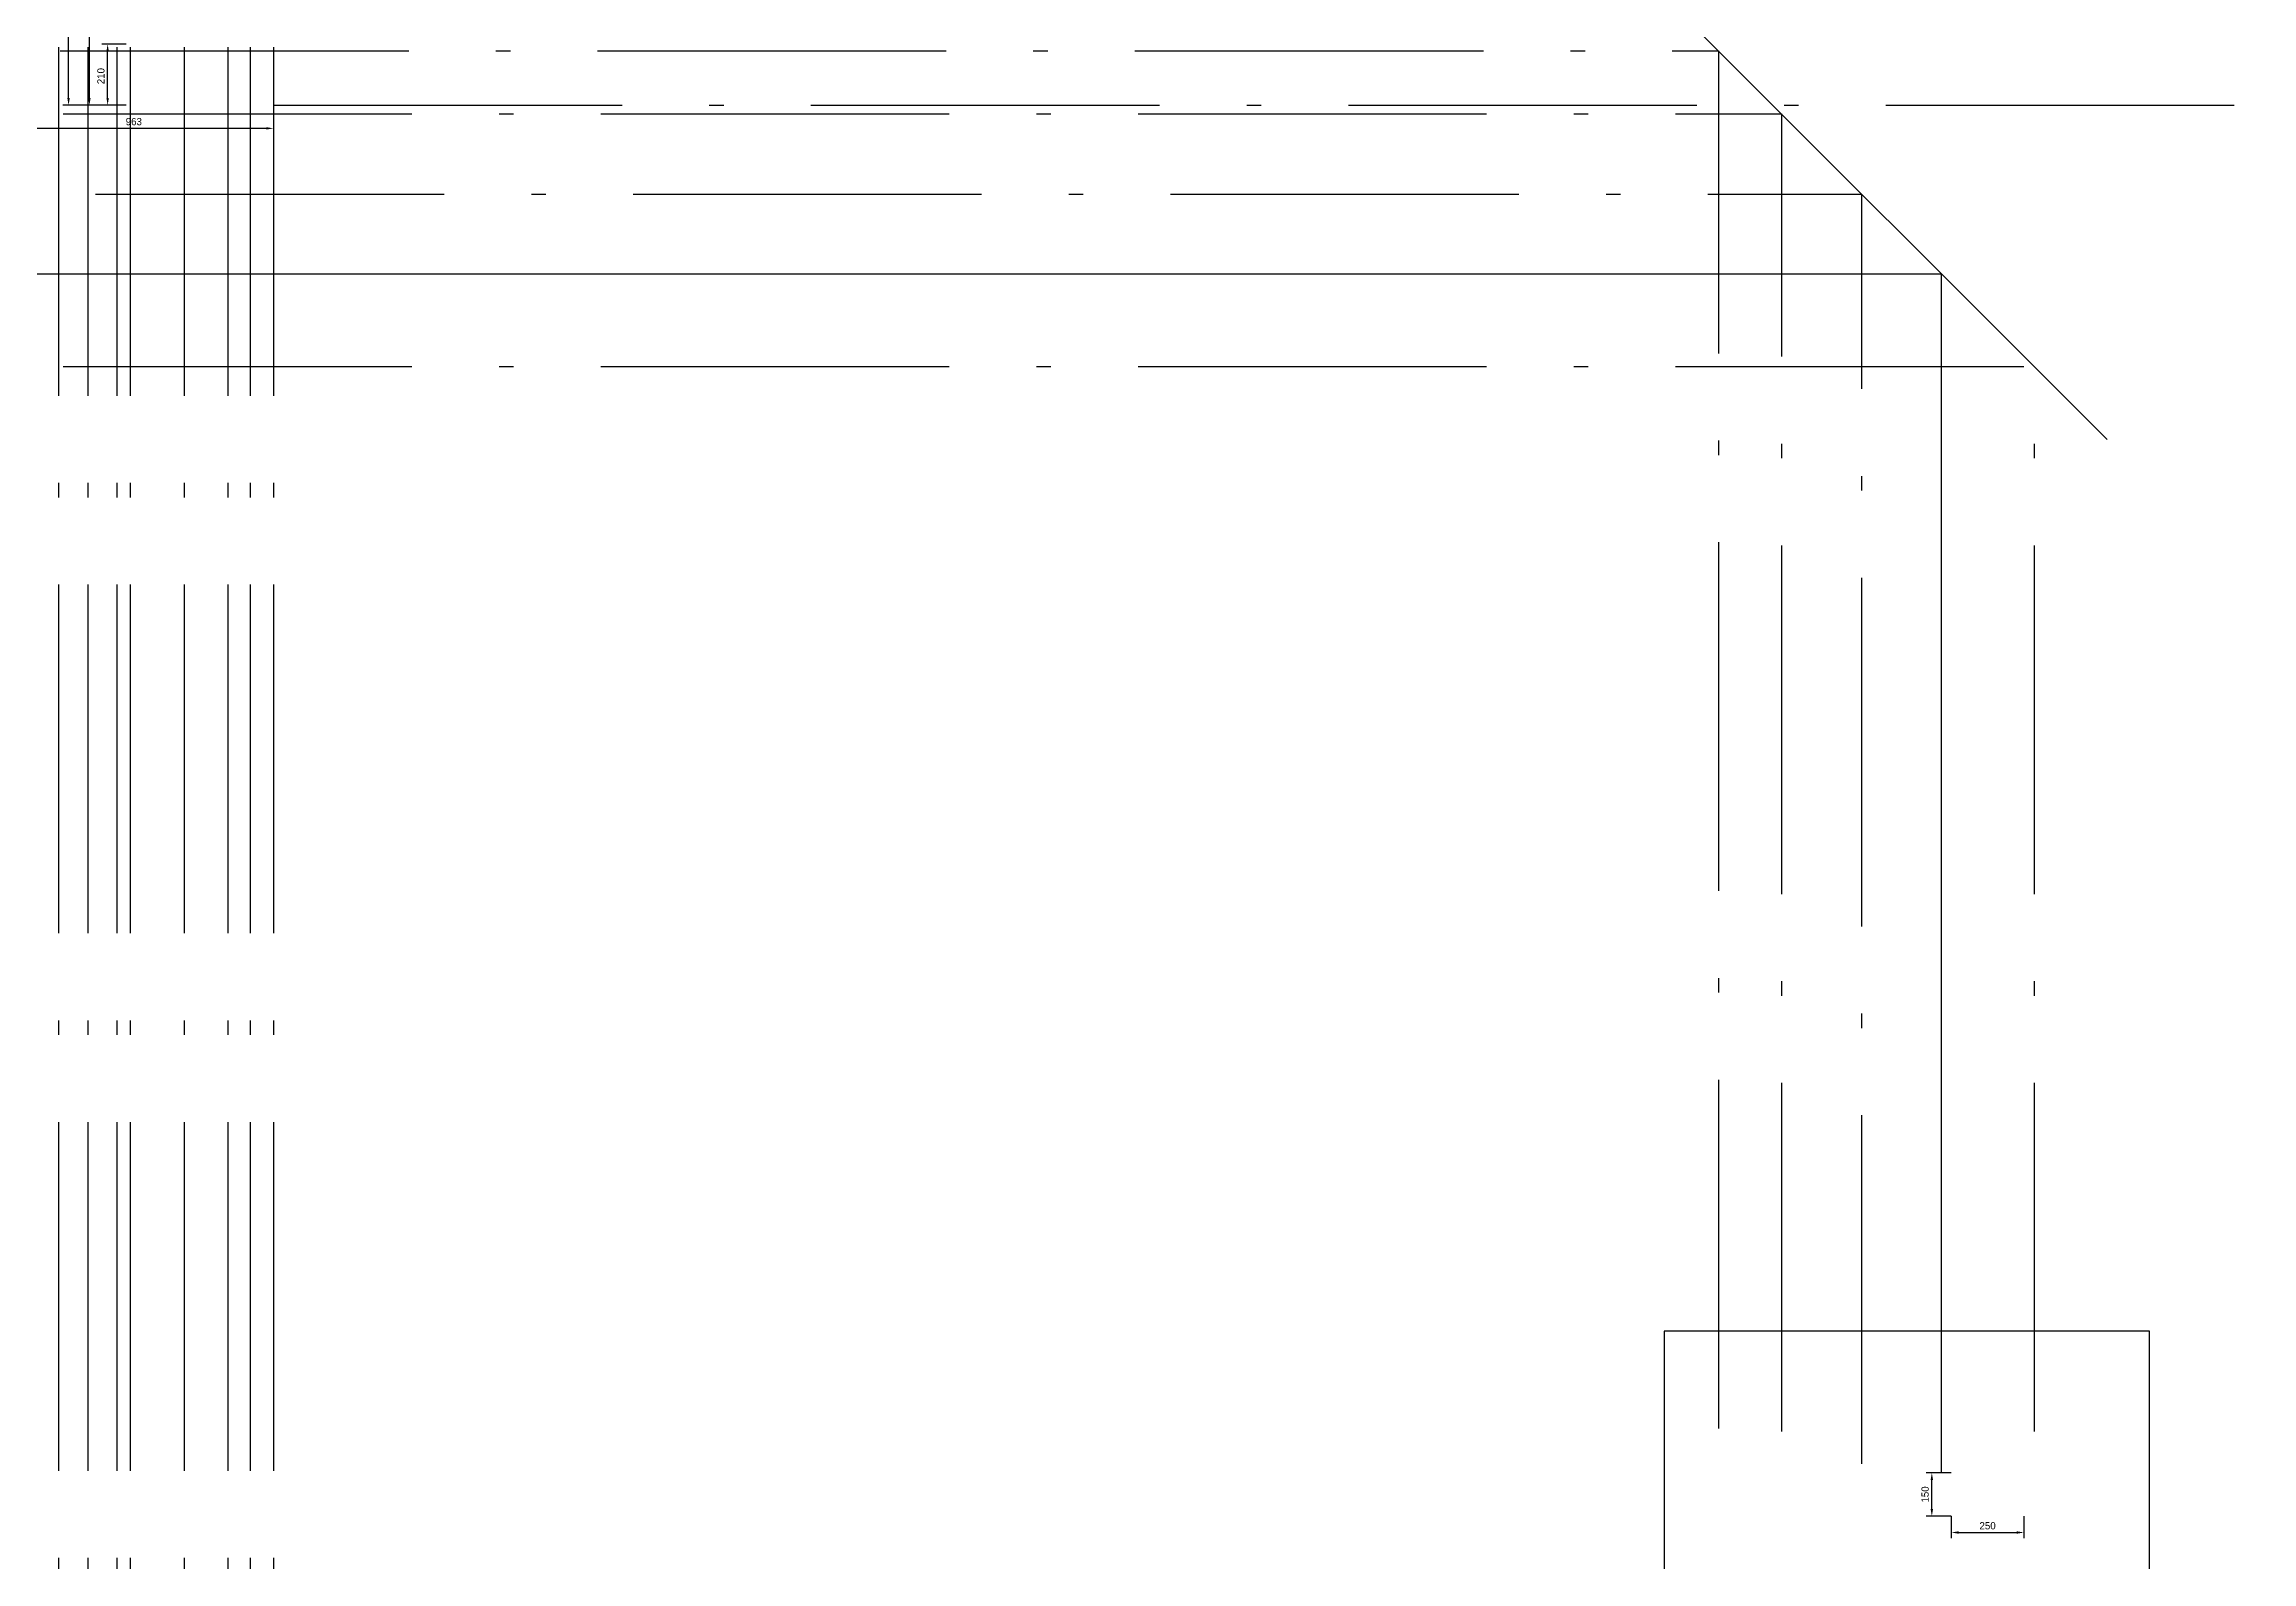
# Model space of a CAD drawing. Header units: millimetres. Extents: x -461 to 69976, y -11990 to 13601.
# Drawn here: x 13211 to 20812, y 3506 to 8730 of the extents above; entities that cross this region are included whole.
import ezdxf

# ---------------------------------------------------------------- set-up
doc = ezdxf.new("R2010")
doc.units = ezdxf.units.MM
doc.header["$PDMODE"] = 34
doc.header["$PDSIZE"] = 25
doc.linetypes.add('ACAD_ISO10W100', pattern=[18.5, 12, -3, 0.5, -3])
doc.layers.add('08 Размеры', color=7, linetype='Continuous')
doc.layers.add('100 noprint', color=1, linetype='Continuous', plot=False)
doc.styles.get("Standard").update_dxf_attribs({"font": 'Ubuntu-R.ttf'})
doc.dimstyles.new('ISO-25', dxfattribs={"dimtxt": 2.5, "dimasz": 2.5, "dimexe": 1.25, "dimexo": 0.625, "dimtad": 1, "dimtxsty": 'Standard', "dimcen": 2.5, "dimadec": 0, "dimazin": 0, "dimtfac": 1, "dimtmove": 0, "dimatfit": 3, "dimfxl": 1, "dimarcsym": 0})

# ---------------------------------------------------------------- blocks, each defined once
blk = doc.blocks.new('*D2313')
at = {"layer": '08 Размеры', "color": 0, "lineweight": -2}
for p, q in [((13038.7, 8520.1), (13038.7, 8420.3)), ((14001.2, 8520.1), (14001.2, 8420.3)), ((13976.2, 8440.3), (13063.7, 8440.3))]:
    blk.add_line(p, q, dxfattribs=at)
at = {"layer": '08 Размеры', "color": 0}
for points in [[(13063.7, 8444.5), (13063.7, 8436.2), (13038.7, 8440.3)], [(13976.2, 8436.2), (13976.2, 8444.5), (14001.2, 8440.3)]]:
    blk.add_solid(points, dxfattribs=at)
at = {"layer": 'Defpoints', "color": 0}
for p in [(13038.7, 8520.1), (14001.2, 8520.1), (13038.7, 8440.3)]:
    blk.add_point(p, dxfattribs=at)
at = {"layer": '08 Размеры', "color": 0, "insert": (13520, 8463.4), "char_height": 25, "attachment_point": 5}
blk.add_mtext('963', dxfattribs=at)
blk = doc.blocks.new('*D2325')
at = {"layer": '08 Размеры', "color": 0, "lineweight": -2}
for p, q in [((13493.7, 8730.1), (13409.9, 8730.1)), ((13429.9, 8545.1), (13429.9, 8705.1)), ((13493.7, 8520.1), (13409.9, 8520.1))]:
    blk.add_line(p, q, dxfattribs=at)
at = {"layer": '08 Размеры', "color": 0}
for points in [[(13434.1, 8705.1), (13425.7, 8705.1), (13429.9, 8730.1)], [(13425.7, 8545.1), (13434.1, 8545.1), (13429.9, 8520.1)]]:
    blk.add_solid(points, dxfattribs=at)
at = {"layer": 'Defpoints', "color": 0}
for p in [(13429.9, 8730.1), (13493.7, 8730.1), (13493.7, 8520.1)]:
    blk.add_point(p, dxfattribs=at)
at = {"layer": '08 Размеры', "color": 0, "insert": (13406.8, 8620.1), "char_height": 25, "attachment_point": 5, "rotation": 90}
blk.add_mtext('210', dxfattribs=at)
blk = doc.blocks.new('*D2326')
at = {"layer": '08 Размеры', "color": 0, "lineweight": -2}
for p, q in [((13493.7, 9315.1), (13347.2, 9315.1)), ((13367.2, 8545.1), (13367.2, 9290.1)), ((13493.7, 8520.1), (13347.2, 8520.1))]:
    blk.add_line(p, q, dxfattribs=at)
at = {"layer": '08 Размеры', "color": 0}
for points in [[(13371.3, 9290.1), (13363, 9290.1), (13367.2, 9315.1)], [(13363, 8545.1), (13371.3, 8545.1), (13367.2, 8520.1)]]:
    blk.add_solid(points, dxfattribs=at)
at = {"layer": 'Defpoints', "color": 0}
for p in [(13367.2, 9315.1), (13493.7, 9315.1), (13493.7, 8520.1)]:
    blk.add_point(p, dxfattribs=at)
at = {"layer": '08 Размеры', "color": 0, "insert": (13344.1, 8920.1), "char_height": 25, "attachment_point": 5, "rotation": 90}
blk.add_mtext('795', dxfattribs=at)
blk = doc.blocks.new('*D2327')
at = {"layer": '08 Размеры', "color": 0, "lineweight": -2}
for p, q in [((13493.7, 9885.1), (13275.3, 9885.1)), ((13295.3, 8545.1), (13295.3, 9860.1)), ((13493.7, 8520.1), (13275.3, 8520.1))]:
    blk.add_line(p, q, dxfattribs=at)
at = {"layer": '08 Размеры', "color": 0}
for points in [[(13299.5, 9860.1), (13291.1, 9860.1), (13295.3, 9885.1)], [(13291.1, 8545.1), (13299.5, 8545.1), (13295.3, 8520.1)]]:
    blk.add_solid(points, dxfattribs=at)
at = {"layer": 'Defpoints', "color": 0}
for p in [(13295.3, 9885.1), (13493.7, 9885.1), (13493.7, 8520.1)]:
    blk.add_point(p, dxfattribs=at)
at = {"layer": '08 Размеры', "color": 0, "insert": (13272.2, 9220.1), "char_height": 25, "attachment_point": 5, "rotation": 90}
blk.add_mtext('1365', dxfattribs=at)
blk = doc.blocks.new('*D2453')
at = {"layer": '08 Размеры', "color": 0, "lineweight": -2}
for p, q in [((19776.9, 3663.3), (19776.9, 3587.4)), ((20026.9, 3663.3), (20026.9, 3587.4)), ((19801.9, 3607.4), (20001.9, 3607.4))]:
    blk.add_line(p, q, dxfattribs=at)
at = {"layer": '08 Размеры', "color": 0}
for points in [[(19801.9, 3611.5), (19801.9, 3603.2), (19776.9, 3607.4)], [(20001.9, 3603.2), (20001.9, 3611.5), (20026.9, 3607.4)]]:
    blk.add_solid(points, dxfattribs=at)
at = {"layer": 'Defpoints', "color": 0}
for p in [(19776.9, 3663.3), (20026.9, 3663.3), (20026.9, 3607.4)]:
    blk.add_point(p, dxfattribs=at)
at = {"layer": '08 Размеры', "color": 0, "insert": (19901.9, 3630.4), "char_height": 25, "attachment_point": 5}
blk.add_mtext('250', dxfattribs=at)
blk = doc.blocks.new('*D2454')
at = {"layer": '08 Размеры', "color": 0, "lineweight": -2}
for p, q in [((19776.9, 3813.3), (19689.9, 3813.3)), ((19709.9, 3688.3), (19709.9, 3788.3)), ((19776.9, 3663.3), (19689.9, 3663.3))]:
    blk.add_line(p, q, dxfattribs=at)
at = {"layer": '08 Размеры', "color": 0}
for points in [[(19714.1, 3788.3), (19705.8, 3788.3), (19709.9, 3813.3)], [(19705.8, 3688.3), (19714.1, 3688.3), (19709.9, 3663.3)]]:
    blk.add_solid(points, dxfattribs=at)
at = {"layer": 'Defpoints', "color": 0}
for p in [(19709.9, 3813.3), (19776.9, 3813.3), (19776.9, 3663.3)]:
    blk.add_point(p, dxfattribs=at)
at = {"layer": '08 Размеры', "color": 0, "insert": (19686.9, 3738.3), "char_height": 25, "attachment_point": 5, "rotation": 90}
blk.add_mtext('150', dxfattribs=at)

msp = doc.modelspace()

# ---------------------------------------------------------------- linework, layer by layer
at = {"layer": '100 noprint', "color": 1, "lineweight": -2, "ltscale": 100, "flags": 128}
msp.add_lwpolyline([(18801.1, 8880.9), (20313.1, 7369)], dxfattribs=at)
at = {"layer": '100 noprint', "color": 1, "linetype": 'ACAD_ISO10W100', "lineweight": -2, "ltscale": 100}
for points in [[(14001.2, 8720.1), (14001.2, -4759.4, -1), (-461, -4759.4)], [(13920, 8720.1), (13920, -4759.4, -1), (-379.7, -4759.4)], [(13843.2, 8720.1), (13843.2, -4759.4, -1), (-302.9, -4759.4)], [(13693.2, 8720.1), (13693.2, -4759.4, -1), (-152.9, -4759.4)], [(13507.2, 8720.1), (13507.2, -4759.4, -1), (33, -4759.4)], [(13461.2, 8720.1), (13461.2, -4759.4, -1), (79, -4759.4)], [(13361.2, 8720.1), (13361.2, -4759.4, -1), (179, -4759.4)], [(13261.2, 8720.1), (13261.2, -4759.4, -1), (279, -4759.4)]]:
    msp.add_lwpolyline(points, format="xyb", dxfattribs=at)
at = {"layer": '100 noprint', "color": 1, "linetype": 'ACAD_ISO10W100', "lineweight": -2, "ltscale": 100, "flags": 128}
for points in [[(7716.2, 8706.6), (18975.4, 8706.6), (18975.4, 3883.3)], [(14001.2, 8520.1), (27001.9, 8520.1), (27001.9, 5733.3)], [(7727.2, 8490.1), (19191.9, 8490.1), (19191.9, 3910.3)], [(19469.5, 3843.5), (19469.5, 8212.6), (7713.7, 8212.6)], [(7727.2, 7620.1), (20061.9, 7620.1), (20061.9, 3840.3)]]:
    msp.add_lwpolyline(points, dxfattribs=at)
at = {"layer": '100 noprint', "color": 1, "lineweight": -2}
msp.add_lwpolyline([(7699.7, 7940.1), (19741.9, 7940.1), (19741.9, 3813.3)], dxfattribs=at)
msp.add_lwpolyline([(18788, 4299.9), (18788, 1021.1), (20459.4, 1021.1), (20459.4, 4299.9)], close=True, dxfattribs=at)

# ---------------------------------------------------------------- dimensions: what is measured, and where the dimension line sits
at = {"layer": '08 Размеры'}
for base, p2, picture, middle in [((13295.3, 9885.1), (13493.7, 9885.1), '*D2327', (13295.3, 9220.1)), ((13367.2, 9315.1), (13493.7, 9315.1), '*D2326', (13367.2, 8920.1)), ((13429.9, 8730.1), (13493.7, 8730.1), '*D2325', (13429.9, 8620.1))]:
    dim = msp.add_linear_dim(base=base, p1=(13493.7, 8520.1), p2=p2, angle=90, dimstyle='ISO-25', override={"dimtxt": 25, "dimasz": 25, "dimexe": 20, "dimexo": 0, "dimgap": 10, "dimdec": 0, "dimlfac": 1}, dxfattribs=at)
    dim.commit()
    dim.dimension.update_dxf_attribs({"geometry": picture, "text_midpoint": middle, "dimtype": 160})
dim = msp.add_linear_dim(base=(13038.7344026, 8440.3189447), p1=(14001.2344026, 8520.1152621), p2=(13038.7344026, 8520.1152621), dimstyle='ISO-25', override={"dimtxt": 25, "dimasz": 25, "dimexe": 20, "dimexo": 0, "dimgap": 10, "dimdec": 0, "dimlfac": 1}, dxfattribs=at)
dim.commit()
dim.dimension.update_dxf_attribs({"geometry": '*D2313', "text_midpoint": (13519.9844026, 8463.3781078)})
at = {"layer": '08 Размеры', "color": 2}
dim = msp.add_linear_dim(base=(19709.9, 3813.3), p1=(19776.9, 3663.3), p2=(19776.9, 3813.3), angle=90, dimstyle='ISO-25', override={"dimtxt": 25, "dimasz": 25, "dimexe": 20, "dimexo": 0, "dimgap": 10, "dimdec": 0, "dimlfac": 1}, dxfattribs=at)
dim.commit()
dim.dimension.update_dxf_attribs({"geometry": '*D2454', "text_midpoint": (19686.9, 3738.3)})
dim = msp.add_linear_dim(base=(20026.9, 3607.4), p1=(19776.9, 3663.3), p2=(20026.9, 3663.3), dimstyle='ISO-25', override={"dimtxt": 25, "dimasz": 25, "dimexe": 20, "dimexo": 0, "dimgap": 10, "dimdec": 0, "dimlfac": 1}, dxfattribs=at)
dim.commit()
dim.dimension.update_dxf_attribs({"geometry": '*D2453', "text_midpoint": (19901.9, 3630.4)})

doc.saveas('drawing.dxf')
